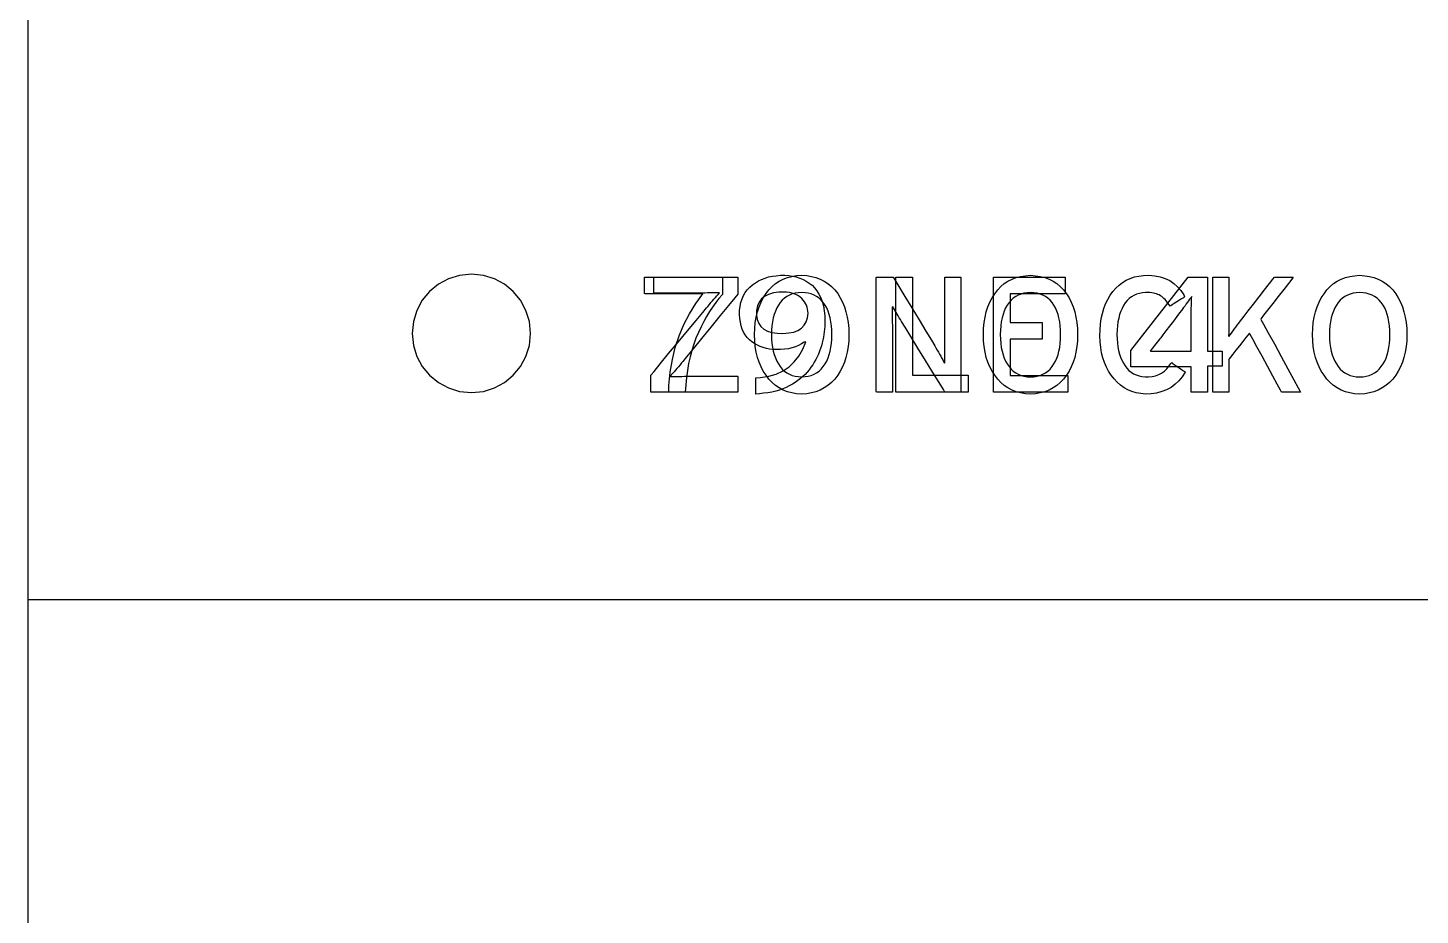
# Model space of a CAD drawing. Extents: x 1 to 47.7, y 0.2 to 35.
# Drawn here: x 19.776 to 20.953, y 8.435 to 9.185 of the extents above; entities that cross this region are included whole.
import ezdxf

# ---------------------------------------------------------------- set-up
doc = ezdxf.new("R2010")
doc.units = 0
doc.header["$MEASUREMENT"] = 0
doc.layers.add('4_2__5U__FRONT_PANEL_W_24_', color=7, linetype='CONTINUOUS')
doc.layers.add('5_1___24__TARGET_LEDS___12', color=7, linetype='CONTINUOUS')

msp = doc.modelspace()

# ---------------------------------------------------------------- linework, layer by layer
at = {"layer": '4_2__5U__FRONT_PANEL_W_24_'}
for points in [[(19.7763, 11.6205), (19.7763, 11.4649), (19.7763, 11.3087), (19.7763, 10.9945), (19.7763, 10.6784), (19.7763, 10.0431), (19.7763, 9.4078), (19.7763, 9.0917), (19.7763, 8.7774), (19.7763, 8.6212), (19.7763, 8.4657), (19.7763, 8.3109)], [(20.5102, 8.8773), (20.5102, 8.9744), (20.5243, 8.9744), (20.5243, 8.8915), (20.5712, 8.8915), (20.5712, 8.8773), (20.5102, 8.8773)], [(25.3521, 8.7019), (19.7763, 8.7019)]]:
    msp.add_lwpolyline(points, dxfattribs=at)
for points in [[(20.1013, 8.9269), (20.1023, 8.9168), (20.1052, 8.9074), (20.1098, 8.899), (20.1159, 8.8915), (20.1234, 8.8854), (20.1318, 8.8808), (20.1412, 8.8779), (20.1513, 8.8769), (20.1614, 8.8779), (20.1708, 8.8808), (20.1793, 8.8854), (20.1867, 8.8915), (20.1928, 8.899), (20.1974, 8.9074), (20.2003, 8.9168), (20.2013, 8.9269), (20.2003, 8.937), (20.1974, 8.9464), (20.1928, 8.9549), (20.1867, 8.9623), (20.1793, 8.9684), (20.1708, 8.973), (20.1614, 8.9759), (20.1513, 8.9769), (20.1412, 8.9759), (20.1318, 8.973), (20.1234, 8.9684), (20.1159, 8.9623), (20.1098, 8.9549), (20.1052, 8.9464), (20.1023, 8.937)], [(20.3635, 8.9597), (20.3606, 8.9564), (20.3579, 8.9529), (20.3552, 8.9492), (20.3526, 8.9453), (20.3501, 8.9412), (20.3478, 8.9369), (20.3455, 8.9324), (20.3433, 8.9277), (20.3412, 8.9229), (20.3393, 8.9178), (20.3376, 8.9125), (20.3362, 8.9071), (20.3349, 8.9015), (20.3339, 8.8957), (20.3331, 8.8897), (20.3325, 8.8836), (20.3321, 8.8773), (20.3316, 8.8773), (20.3302, 8.8773), (20.3281, 8.8773), (20.3257, 8.8773), (20.3232, 8.8773), (20.3209, 8.8773), (20.3191, 8.8773), (20.3181, 8.8773), (20.3182, 8.883), (20.3193, 8.8941), (20.3212, 8.9048), (20.3237, 8.9151), (20.327, 8.925), (20.3309, 8.9344), (20.3356, 8.9435), (20.341, 8.9521), (20.3471, 8.9603), (20.3452, 8.9603), (20.3402, 8.9603), (20.333, 8.9603), (20.3246, 8.9603), (20.3159, 8.9603), (20.308, 8.9603), (20.3018, 8.9603), (20.2982, 8.9603), (20.2977, 8.9605), (20.2977, 8.9615), (20.2977, 8.9633), (20.2977, 8.9655), (20.2977, 8.968), (20.2977, 8.9704), (20.2977, 8.9725), (20.2977, 8.9739), (20.2977, 8.9744), (20.3003, 8.9744), (20.307, 8.9744), (20.3165, 8.9744), (20.3277, 8.9744), (20.3392, 8.9744), (20.3498, 8.9744), (20.3581, 8.9744), (20.3628, 8.9744), (20.3635, 8.9743), (20.3635, 8.9732), (20.3635, 8.9714), (20.3635, 8.969), (20.3635, 8.9664), (20.3635, 8.9639), (20.3635, 8.9618), (20.3635, 8.9603)], [(20.4502, 8.9372), (20.4502, 8.935), (20.4501, 8.9328), (20.4499, 8.9305), (20.4496, 8.9282), (20.4493, 8.9259), (20.4489, 8.9236), (20.4485, 8.9212), (20.4479, 8.9189), (20.4473, 8.9165), (20.4465, 8.9141), (20.4457, 8.9118), (20.4447, 8.9095), (20.4437, 8.9072), (20.4425, 8.9049), (20.4412, 8.9027), (20.4399, 8.9005), (20.4384, 8.8983), (20.4369, 8.8962), (20.4352, 8.8942), (20.4334, 8.8923), (20.4315, 8.8905), (20.4295, 8.8887), (20.4273, 8.8871), (20.4251, 8.8855), (20.4227, 8.884), (20.4201, 8.8826), (20.4175, 8.8813), (20.4146, 8.8802), (20.4117, 8.8791), (20.4086, 8.8782), (20.4053, 8.8774), (20.4019, 8.8768), (20.3984, 8.8763), (20.3948, 8.8759), (20.3918, 8.8757), (20.3918, 8.8764), (20.3918, 8.8779), (20.3918, 8.88), (20.3918, 8.8823), (20.3918, 8.8846), (20.3918, 8.8867), (20.3918, 8.8884), (20.3918, 8.8893), (20.3958, 8.8897), (20.4028, 8.8908), (20.4091, 8.8926), (20.4148, 8.8952), (20.4199, 8.8986), (20.4243, 8.9028), (20.4282, 8.9078), (20.4314, 8.9135), (20.434, 8.9199), (20.4326, 8.9195), (20.4303, 8.918), (20.4278, 8.9167), (20.4252, 8.9156), (20.4223, 8.9147), (20.4193, 8.914), (20.4161, 8.9135), (20.4126, 8.9132), (20.4091, 8.9132), (20.4062, 8.9133), (20.4034, 8.9137), (20.4007, 8.9142), (20.398, 8.9149), (20.3955, 8.9158), (20.3931, 8.917), (20.3908, 8.9183), (20.3885, 8.9198), (20.3864, 8.9215), (20.3845, 8.9235), (20.3829, 8.9256), (20.3815, 8.928), (20.3803, 8.9305), (20.3794, 8.9333), (20.3787, 8.9363), (20.3782, 8.9394), (20.378, 8.9428), (20.3781, 8.9464), (20.3785, 8.9499), (20.3792, 8.9531), (20.3801, 8.9561), (20.3813, 8.9589), (20.3828, 8.9615), (20.3846, 8.9638), (20.3866, 8.966), (20.3889, 8.9679), (20.3914, 8.9697), (20.394, 8.9712), (20.3967, 8.9726), (20.3996, 8.9737), (20.4026, 8.9746), (20.4058, 8.9752), (20.4091, 8.9757), (20.4126, 8.976), (20.4162, 8.976), (20.4196, 8.9758), (20.4228, 8.9753), (20.4259, 8.9746), (20.4289, 8.9737), (20.4317, 8.9725), (20.4344, 8.9711), (20.4369, 8.9695), (20.4393, 8.9676), (20.4415, 8.9654), (20.4435, 8.963), (20.4452, 8.9602), (20.4467, 8.9571), (20.4479, 8.9538), (20.4489, 8.9501), (20.4496, 8.9461), (20.45, 8.9418)], [(20.6639, 8.9259), (20.6637, 8.9207), (20.6633, 8.9158), (20.6625, 8.9111), (20.6615, 8.9067), (20.6602, 8.9025), (20.6585, 8.8986), (20.6567, 8.8949), (20.6545, 8.8915), (20.652, 8.8883), (20.6492, 8.8854), (20.6463, 8.8829), (20.6431, 8.8808), (20.6397, 8.879), (20.6361, 8.8776), (20.6323, 8.8766), (20.6282, 8.876), (20.624, 8.8757), (20.6197, 8.876), (20.6157, 8.8766), (20.6119, 8.8776), (20.6084, 8.879), (20.605, 8.8808), (20.6019, 8.8829), (20.599, 8.8854), (20.5963, 8.8883), (20.5938, 8.8915), (20.5916, 8.8949), (20.5897, 8.8986), (20.588, 8.9025), (20.5866, 8.9067), (20.5856, 8.9111), (20.5848, 8.9158), (20.5843, 8.9207), (20.5842, 8.9259), (20.5843, 8.9311), (20.5848, 8.936), (20.5856, 8.9407), (20.5866, 8.9451), (20.588, 8.9493), (20.5897, 8.9533), (20.5916, 8.957), (20.5938, 8.9604), (20.5963, 8.9636), (20.599, 8.9665), (20.6019, 8.969), (20.605, 8.9711), (20.6084, 8.9728), (20.6119, 8.9741), (20.6157, 8.9751), (20.6197, 8.9757), (20.624, 8.976), (20.6282, 8.9757), (20.6323, 8.9751), (20.6361, 8.9741), (20.6397, 8.9728), (20.6431, 8.9711), (20.6463, 8.969), (20.6492, 8.9665), (20.652, 8.9636), (20.6545, 8.9604), (20.6567, 8.957), (20.6585, 8.9533), (20.6602, 8.9493), (20.6615, 8.9451), (20.6625, 8.9407), (20.6633, 8.936), (20.6637, 8.9311)], [(20.7549, 8.8943), (20.7523, 8.8903), (20.7495, 8.8869), (20.7463, 8.8839), (20.7429, 8.8813), (20.7391, 8.8793), (20.7351, 8.8777), (20.7307, 8.8765), (20.7261, 8.8759), (20.7213, 8.8757), (20.7173, 8.8761), (20.7134, 8.8768), (20.7098, 8.8778), (20.7063, 8.8792), (20.7031, 8.881), (20.7001, 8.8831), (20.6973, 8.8856), (20.6947, 8.8884), (20.6923, 8.8915), (20.6901, 8.8949), (20.6882, 8.8985), (20.6866, 8.9023), (20.6852, 8.9063), (20.6842, 8.9106), (20.6834, 8.9151), (20.6829, 8.9199), (20.6826, 8.9248), (20.6828, 8.9299), (20.6831, 8.9348), (20.6838, 8.9394), (20.6848, 8.9438), (20.686, 8.948), (20.6875, 8.9519), (20.6893, 8.9556), (20.6914, 8.9591), (20.6937, 8.9623), (20.6962, 8.9652), (20.6989, 8.9678), (20.7019, 8.97), (20.705, 8.9719), (20.7084, 8.9734), (20.7119, 8.9746), (20.7157, 8.9754), (20.7197, 8.9759), (20.7242, 8.976), (20.7291, 8.9755), (20.7337, 8.9746), (20.7379, 8.9733), (20.7417, 8.9715), (20.7452, 8.9692), (20.7484, 8.9664), (20.7512, 8.9632), (20.7536, 8.9595), (20.7543, 8.9577), (20.7534, 8.9571), (20.7518, 8.9561), (20.7499, 8.9549), (20.7477, 8.9535), (20.7456, 8.9522), (20.7438, 8.951), (20.7426, 8.9502), (20.742, 8.9498), (20.7413, 8.951), (20.7405, 8.9522), (20.7396, 8.9534), (20.7387, 8.9545), (20.7378, 8.9555), (20.7369, 8.9565), (20.736, 8.9573), (20.735, 8.9581), (20.734, 8.9588), (20.7329, 8.9594), (20.7318, 8.9599), (20.7305, 8.9603), (20.7292, 8.9607), (20.7279, 8.961), (20.7265, 8.9612), (20.725, 8.9614), (20.7234, 8.9615), (20.7213, 8.9614), (20.7186, 8.9612), (20.7161, 8.9607), (20.7137, 8.96), (20.7115, 8.959), (20.7095, 8.9578), (20.7075, 8.9564), (20.7058, 8.9547), (20.7042, 8.9527), (20.7027, 8.9505), (20.7014, 8.9481), (20.7003, 8.9456), (20.6993, 8.9428), (20.6986, 8.9398), (20.6979, 8.9367), (20.6975, 8.9334), (20.6972, 8.9298), (20.6971, 8.9261), (20.6972, 8.9224), (20.6975, 8.9189), (20.6979, 8.9156), (20.6985, 8.9125), (20.6992, 8.9095), (20.7002, 8.9068), (20.7013, 8.9042), (20.7026, 8.9018), (20.704, 8.8995), (20.7056, 8.8975), (20.7073, 8.8957), (20.7092, 8.8941), (20.7112, 8.8928), (20.7134, 8.8918), (20.7158, 8.891), (20.7183, 8.8905), (20.721, 8.8902), (20.7239, 8.8902), (20.727, 8.8905), (20.7298, 8.8912), (20.7325, 8.8921), (20.7349, 8.8934), (20.7372, 8.895), (20.7392, 8.8969), (20.7411, 8.8991), (20.7428, 8.9016), (20.7434, 8.9022), (20.7444, 8.9015), (20.7459, 8.9005), (20.7477, 8.8992), (20.7497, 8.8978), (20.7517, 8.8965), (20.7533, 8.8954), (20.7544, 8.8946)], [(20.8363, 8.8773), (20.8353, 8.8791), (20.8327, 8.8839), (20.8289, 8.8909), (20.8244, 8.8991), (20.8198, 8.9076), (20.8154, 8.9156), (20.8119, 8.922), (20.8097, 8.9261), (20.8091, 8.927), (20.8082, 8.9258), (20.8062, 8.9234), (20.8036, 8.9201), (20.8007, 8.9165), (20.7977, 8.9128), (20.795, 8.9094), (20.793, 8.9069), (20.7919, 8.9055), (20.7917, 8.905), (20.7917, 8.9029), (20.7917, 8.8994), (20.7917, 8.895), (20.7917, 8.8902), (20.7917, 8.8856), (20.7917, 8.8815), (20.7917, 8.8786), (20.7917, 8.8773), (20.7914, 8.8773), (20.7901, 8.8773), (20.7883, 8.8773), (20.7861, 8.8773), (20.7837, 8.8773), (20.7815, 8.8773), (20.7797, 8.8773), (20.7784, 8.8773), (20.7781, 8.8773), (20.7781, 8.8818), (20.7781, 8.892), (20.7781, 8.9061), (20.7781, 8.9223), (20.7781, 8.9388), (20.7781, 8.954), (20.7781, 8.9661), (20.7781, 8.9732), (20.7782, 8.9744), (20.779, 8.9744), (20.7807, 8.9744), (20.7827, 8.9744), (20.7851, 8.9744), (20.7874, 8.9744), (20.7894, 8.9744), (20.7909, 8.9744), (20.7917, 8.9744), (20.7917, 8.9738), (20.7917, 8.9711), (20.7917, 8.9667), (20.7917, 8.9614), (20.7917, 8.9557), (20.7917, 8.9502), (20.7917, 8.9456), (20.7917, 8.9423), (20.7917, 8.9411), (20.7917, 8.939), (20.7917, 8.937), (20.7917, 8.935), (20.7917, 8.933), (20.7917, 8.931), (20.7916, 8.9291), (20.7916, 8.9271), (20.7915, 8.9252), (20.7918, 8.9243), (20.7928, 8.9257), (20.7939, 8.9272), (20.7951, 8.9288), (20.7963, 8.9305), (20.7976, 8.9322), (20.7989, 8.9339), (20.8003, 8.9357), (20.8017, 8.9376), (20.8027, 8.9389), (20.8048, 8.9416), (20.8082, 8.946), (20.8126, 8.9516), (20.8173, 8.9578), (20.822, 8.9638), (20.826, 8.969), (20.8289, 8.9727), (20.8302, 8.9744), (20.8307, 8.9744), (20.8321, 8.9744), (20.8343, 8.9744), (20.8369, 8.9744), (20.8396, 8.9744), (20.8422, 8.9744), (20.8444, 8.9744), (20.8458, 8.9744), (20.8462, 8.9744), (20.845, 8.9728), (20.8421, 8.9691), (20.8381, 8.964), (20.8335, 8.9581), (20.8288, 8.9521), (20.8245, 8.9466), (20.821, 8.9422), (20.819, 8.9396), (20.8189, 8.9387), (20.8211, 8.9347), (20.8251, 8.9274), (20.8302, 8.918), (20.8359, 8.9074), (20.8416, 8.897), (20.8466, 8.8878), (20.8503, 8.8809), (20.8522, 8.8774), (20.852, 8.8773), (20.8507, 8.8773), (20.8486, 8.8773), (20.8461, 8.8773), (20.8433, 8.8773), (20.8407, 8.8773), (20.8384, 8.8773), (20.8369, 8.8773)], [(20.9422, 8.9259), (20.9421, 8.9207), (20.9416, 8.9158), (20.9408, 8.9111), (20.9398, 8.9067), (20.9385, 8.9025), (20.9369, 8.8986), (20.935, 8.8949), (20.9328, 8.8915), (20.9303, 8.8883), (20.9276, 8.8854), (20.9246, 8.8829), (20.9214, 8.8808), (20.918, 8.879), (20.9144, 8.8776), (20.9106, 8.8766), (20.9066, 8.876), (20.9023, 8.8757), (20.8981, 8.876), (20.894, 8.8766), (20.8903, 8.8776), (20.8867, 8.879), (20.8833, 8.8808), (20.8802, 8.8829), (20.8773, 8.8854), (20.8746, 8.8883), (20.8722, 8.8915), (20.8699, 8.8949), (20.868, 8.8986), (20.8663, 8.9025), (20.865, 8.9067), (20.8639, 8.9111), (20.8631, 8.9158), (20.8627, 8.9207), (20.8625, 8.9259), (20.8627, 8.9311), (20.8631, 8.936), (20.8639, 8.9407), (20.865, 8.9451), (20.8663, 8.9493), (20.868, 8.9533), (20.8699, 8.957), (20.8722, 8.9604), (20.8746, 8.9636), (20.8773, 8.9665), (20.8802, 8.969), (20.8833, 8.9711), (20.8867, 8.9728), (20.8903, 8.9741), (20.894, 8.9751), (20.8981, 8.9757), (20.9023, 8.976), (20.9066, 8.9757), (20.9106, 8.9751), (20.9144, 8.9741), (20.918, 8.9728), (20.9214, 8.9711), (20.9246, 8.969), (20.9276, 8.9665), (20.9303, 8.9636), (20.9328, 8.9604), (20.935, 8.957), (20.9369, 8.9533), (20.9385, 8.9493), (20.9398, 8.9451), (20.9408, 8.9407), (20.9416, 8.936), (20.9421, 8.9311)], [(20.4359, 8.9441), (20.4358, 8.9458), (20.4355, 8.9475), (20.4351, 8.9492), (20.4346, 8.9507), (20.4338, 8.9522), (20.433, 8.9537), (20.4319, 8.955), (20.4307, 8.9563), (20.4294, 8.9575), (20.4278, 8.9586), (20.4262, 8.9595), (20.4243, 8.9603), (20.4223, 8.9609), (20.4202, 8.9614), (20.4178, 8.9617), (20.4153, 8.9619), (20.4112, 8.9617), (20.4066, 8.9611), (20.4026, 8.9599), (20.3992, 8.9582), (20.3966, 8.956), (20.3945, 8.9533), (20.3931, 8.9501), (20.3924, 8.9464), (20.3923, 8.9423), (20.3929, 8.9386), (20.3942, 8.9353), (20.396, 8.9327), (20.3985, 8.9305), (20.4016, 8.9288), (20.4054, 8.9277), (20.4097, 8.927), (20.4147, 8.9269), (20.4196, 8.9273), (20.4238, 8.9281), (20.4274, 8.9295), (20.4304, 8.9314), (20.4327, 8.9338), (20.4344, 8.9367), (20.4354, 8.9401)], [(20.6495, 8.9259), (20.6495, 8.9297), (20.6492, 8.9333), (20.6487, 8.9367), (20.6481, 8.94), (20.6473, 8.943), (20.6463, 8.9458), (20.6452, 8.9485), (20.6438, 8.9509), (20.6423, 8.9531), (20.6406, 8.955), (20.6387, 8.9567), (20.6367, 8.9582), (20.6345, 8.9593), (20.6321, 8.9602), (20.6296, 8.9609), (20.6269, 8.9613), (20.624, 8.9615), (20.6211, 8.9613), (20.6185, 8.9609), (20.616, 8.9602), (20.6136, 8.9593), (20.6115, 8.9582), (20.6094, 8.9567), (20.6076, 8.955), (20.6059, 8.9531), (20.6044, 8.9509), (20.603, 8.9485), (20.6018, 8.9458), (20.6008, 8.943), (20.6, 8.94), (20.5993, 8.9367), (20.5989, 8.9333), (20.5986, 8.9297), (20.5985, 8.9259), (20.5986, 8.9221), (20.5989, 8.9185), (20.5993, 8.9151), (20.6, 8.9119), (20.6008, 8.9089), (20.6018, 8.9061), (20.603, 8.9035), (20.6044, 8.9011), (20.6059, 8.8989), (20.6076, 8.8968), (20.6094, 8.8951), (20.6115, 8.8936), (20.6136, 8.8924), (20.616, 8.8914), (20.6185, 8.8907), (20.6211, 8.8903), (20.624, 8.8902), (20.6269, 8.8903), (20.6296, 8.8907), (20.6321, 8.8914), (20.6345, 8.8924), (20.6367, 8.8936), (20.6387, 8.8951), (20.6406, 8.8968), (20.6423, 8.8989), (20.6438, 8.9011), (20.6452, 8.9035), (20.6463, 8.9061), (20.6473, 8.9089), (20.6481, 8.9119), (20.6487, 8.9151), (20.6492, 8.9185), (20.6495, 8.9221)], [(20.9279, 8.9259), (20.9278, 8.9297), (20.9275, 8.9333), (20.9271, 8.9367), (20.9264, 8.94), (20.9256, 8.943), (20.9247, 8.9458), (20.9235, 8.9485), (20.9222, 8.9509), (20.9206, 8.9531), (20.9189, 8.955), (20.9171, 8.9567), (20.915, 8.9582), (20.9128, 8.9593), (20.9104, 8.9602), (20.9079, 8.9609), (20.9052, 8.9613), (20.9023, 8.9615), (20.8995, 8.9613), (20.8968, 8.9609), (20.8943, 8.9602), (20.892, 8.9593), (20.8898, 8.9582), (20.8878, 8.9567), (20.8859, 8.955), (20.8842, 8.9531), (20.8827, 8.9509), (20.8813, 8.9485), (20.8801, 8.9458), (20.8791, 8.943), (20.8783, 8.94), (20.8777, 8.9367), (20.8772, 8.9333), (20.8769, 8.9297), (20.8769, 8.9259), (20.8769, 8.9221), (20.8772, 8.9185), (20.8777, 8.9151), (20.8783, 8.9119), (20.8791, 8.9089), (20.8801, 8.9061), (20.8813, 8.9035), (20.8827, 8.9011), (20.8842, 8.8989), (20.8859, 8.8968), (20.8878, 8.8951), (20.8898, 8.8936), (20.892, 8.8924), (20.8943, 8.8914), (20.8968, 8.8907), (20.8995, 8.8903), (20.9023, 8.8902), (20.9052, 8.8903), (20.9079, 8.8907), (20.9104, 8.8914), (20.9128, 8.8924), (20.915, 8.8936), (20.9171, 8.8951), (20.9189, 8.8968), (20.9206, 8.8989), (20.9222, 8.9011), (20.9235, 8.9035), (20.9247, 8.9061), (20.9256, 8.9089), (20.9264, 8.9119), (20.9271, 8.9151), (20.9275, 8.9185), (20.9278, 8.9221)]]:
    msp.add_lwpolyline(points, close=True, dxfattribs=at)
at = {"layer": '5_1___24__TARGET_LEDS___12'}
for points in [[(19.7763, 11.6205), (19.7763, 11.4649), (19.7763, 11.3087), (19.7763, 10.9945), (19.7763, 10.6784), (19.7763, 10.0431), (19.7763, 9.4078), (19.7763, 9.0917), (19.7763, 8.7774), (19.7763, 8.6212), (19.7763, 8.4657), (19.7763, 8.3109)], [(20.5928, 8.8773), (20.5928, 8.9744), (20.6534, 8.9744), (20.6534, 8.9603), (20.6069, 8.9603), (20.6069, 8.9362), (20.6339, 8.9362), (20.6339, 8.9221), (20.6069, 8.9221), (20.6069, 8.8914), (20.6555, 8.8914), (20.6555, 8.8773), (20.5928, 8.8773)], [(20.7736, 8.8991), (20.7736, 8.8773), (20.7599, 8.8773), (20.7599, 8.8986), (20.7089, 8.8986), (20.7089, 8.9125), (20.7574, 8.9744), (20.7736, 8.9744), (20.7736, 8.9119), (20.786, 8.9119), (20.786, 8.8991), (20.7736, 8.8991)], [(25.3521, 8.7019), (19.7763, 8.7019)]]:
    msp.add_lwpolyline(points, dxfattribs=at)
for points in [[(20.1013, 8.9269), (20.1023, 8.9168), (20.1052, 8.9074), (20.1098, 8.899), (20.1159, 8.8915), (20.1234, 8.8854), (20.1318, 8.8808), (20.1412, 8.8779), (20.1513, 8.8769), (20.1614, 8.8779), (20.1708, 8.8808), (20.1793, 8.8854), (20.1867, 8.8915), (20.1928, 8.899), (20.1974, 8.9074), (20.2003, 8.9168), (20.2013, 8.9269), (20.2003, 8.937), (20.1974, 8.9464), (20.1928, 8.9549), (20.1867, 8.9623), (20.1793, 8.9684), (20.1708, 8.973), (20.1614, 8.9759), (20.1513, 8.9769), (20.1412, 8.9759), (20.1318, 8.973), (20.1234, 8.9684), (20.1159, 8.9623), (20.1098, 8.9549), (20.1052, 8.9464), (20.1023, 8.937)], [(20.3029, 8.8773), (20.3029, 8.8778), (20.3029, 8.8792), (20.3029, 8.8811), (20.3029, 8.8835), (20.3029, 8.8859), (20.3029, 8.8882), (20.3029, 8.89), (20.3029, 8.8912), (20.303, 8.8916), (20.3057, 8.8948), (20.3109, 8.9012), (20.318, 8.9098), (20.326, 8.9194), (20.3341, 8.9292), (20.3413, 8.9379), (20.3469, 8.9447), (20.35, 8.9484), (20.3511, 8.9497), (20.3525, 8.9513), (20.3538, 8.9529), (20.3551, 8.9544), (20.3563, 8.9558), (20.3576, 8.9572), (20.3588, 8.9586), (20.36, 8.9599), (20.3611, 8.9611), (20.3596, 8.9612), (20.3576, 8.9612), (20.3555, 8.9611), (20.3533, 8.9611), (20.351, 8.9611), (20.3487, 8.961), (20.3463, 8.961), (20.3439, 8.961), (20.3417, 8.961), (20.34, 8.961), (20.3362, 8.961), (20.331, 8.961), (20.325, 8.961), (20.3188, 8.961), (20.3132, 8.961), (20.3087, 8.961), (20.3061, 8.961), (20.3056, 8.9611), (20.3056, 8.962), (20.3056, 8.9636), (20.3056, 8.9656), (20.3056, 8.9679), (20.3056, 8.9702), (20.3056, 8.9722), (20.3056, 8.9737), (20.3056, 8.9744), (20.307, 8.9744), (20.3128, 8.9744), (20.322, 8.9744), (20.3334, 8.9744), (20.3455, 8.9744), (20.3572, 8.9744), (20.3672, 8.9744), (20.3741, 8.9744), (20.3767, 8.9744), (20.3767, 8.9739), (20.3767, 8.9726), (20.3767, 8.9706), (20.3767, 8.9683), (20.3767, 8.9658), (20.3767, 8.9636), (20.3767, 8.9618), (20.3767, 8.9606), (20.3766, 8.9601), (20.3739, 8.9569), (20.3687, 8.9505), (20.3617, 8.942), (20.3538, 8.9323), (20.3459, 8.9226), (20.3387, 8.9138), (20.3331, 8.907), (20.3301, 8.9033), (20.329, 8.902), (20.3277, 8.9003), (20.3264, 8.8988), (20.3251, 8.8973), (20.3238, 8.8958), (20.3226, 8.8944), (20.3214, 8.8931), (20.3202, 8.8918), (20.319, 8.8906), (20.3205, 8.8905), (20.3225, 8.8905), (20.3246, 8.8906), (20.3268, 8.8906), (20.3291, 8.8906), (20.3314, 8.8907), (20.3338, 8.8907), (20.3362, 8.8907), (20.3384, 8.8907), (20.3402, 8.8907), (20.3442, 8.8907), (20.3497, 8.8907), (20.3561, 8.8907), (20.3627, 8.8907), (20.3687, 8.8907), (20.3734, 8.8907), (20.3762, 8.8907), (20.3767, 8.8906), (20.3767, 8.8897), (20.3767, 8.8881), (20.3767, 8.8861), (20.3767, 8.8838), (20.3767, 8.8816), (20.3767, 8.8796), (20.3767, 8.8781), (20.3767, 8.8773), (20.3753, 8.8773), (20.3693, 8.8773), (20.3597, 8.8773), (20.3479, 8.8773), (20.3353, 8.8773), (20.3231, 8.8773), (20.3127, 8.8773), (20.3056, 8.8773)], [(20.4704, 8.9259), (20.4703, 8.9207), (20.4698, 8.9158), (20.469, 8.9111), (20.468, 8.9067), (20.4667, 8.9025), (20.4651, 8.8986), (20.4632, 8.8949), (20.461, 8.8915), (20.4585, 8.8883), (20.4558, 8.8854), (20.4528, 8.8829), (20.4496, 8.8808), (20.4462, 8.879), (20.4426, 8.8776), (20.4388, 8.8766), (20.4348, 8.876), (20.4305, 8.8757), (20.4263, 8.876), (20.4222, 8.8766), (20.4185, 8.8776), (20.4149, 8.879), (20.4115, 8.8808), (20.4084, 8.8829), (20.4055, 8.8854), (20.4028, 8.8883), (20.4004, 8.8915), (20.3981, 8.8949), (20.3962, 8.8986), (20.3945, 8.9025), (20.3932, 8.9067), (20.3921, 8.9111), (20.3913, 8.9158), (20.3909, 8.9207), (20.3907, 8.9259), (20.3909, 8.9311), (20.3913, 8.936), (20.3921, 8.9407), (20.3932, 8.9451), (20.3945, 8.9493), (20.3962, 8.9533), (20.3981, 8.957), (20.4004, 8.9605), (20.4028, 8.9637), (20.4055, 8.9665), (20.4084, 8.969), (20.4115, 8.9711), (20.4149, 8.9728), (20.4185, 8.9742), (20.4222, 8.9751), (20.4263, 8.9758), (20.4305, 8.976), (20.4348, 8.9758), (20.4388, 8.9751), (20.4426, 8.9742), (20.4462, 8.9728), (20.4496, 8.9711), (20.4528, 8.969), (20.4558, 8.9665), (20.4585, 8.9637), (20.461, 8.9605), (20.4632, 8.957), (20.4651, 8.9533), (20.4667, 8.9493), (20.468, 8.9451), (20.469, 8.9407), (20.4698, 8.936), (20.4703, 8.9311)], [(20.5517, 8.8773), (20.5504, 8.8795), (20.5467, 8.8854), (20.5415, 8.894), (20.5353, 8.904), (20.5289, 8.9144), (20.5229, 8.9242), (20.518, 8.9321), (20.5149, 8.9371), (20.514, 8.9387), (20.513, 8.9402), (20.5122, 8.9417), (20.5113, 8.9431), (20.5105, 8.9445), (20.5097, 8.9458), (20.5089, 8.9472), (20.5082, 8.9484), (20.5075, 8.9496), (20.5072, 8.9489), (20.5072, 8.9465), (20.5072, 8.9441), (20.5072, 8.9416), (20.5072, 8.9391), (20.5072, 8.9364), (20.5073, 8.9337), (20.5073, 8.9309), (20.5073, 8.9281), (20.5073, 8.9263), (20.5073, 8.9218), (20.5073, 8.9149), (20.5073, 8.9068), (20.5073, 8.8981), (20.5073, 8.89), (20.5073, 8.8832), (20.5073, 8.8786), (20.5073, 8.8773), (20.5067, 8.8773), (20.5052, 8.8773), (20.5033, 8.8773), (20.501, 8.8773), (20.4986, 8.8773), (20.4965, 8.8773), (20.4948, 8.8773), (20.4938, 8.8773), (20.4936, 8.8779), (20.4936, 8.8842), (20.4936, 8.8957), (20.4936, 8.9106), (20.4936, 8.9271), (20.4936, 8.9434), (20.4936, 8.9579), (20.4936, 8.9687), (20.4936, 8.9741), (20.4939, 8.9744), (20.4951, 8.9744), (20.4969, 8.9744), (20.4992, 8.9744), (20.5017, 8.9744), (20.5041, 8.9744), (20.5061, 8.9744), (20.5075, 8.9744), (20.508, 8.9744), (20.5093, 8.9723), (20.5128, 8.9665), (20.5178, 8.9582), (20.5237, 8.9484), (20.5298, 8.9383), (20.5355, 8.9288), (20.5402, 8.9211), (20.5431, 8.9163), (20.5441, 8.9146), (20.5452, 8.9128), (20.5462, 8.9111), (20.5471, 8.9094), (20.5481, 8.9078), (20.5489, 8.9062), (20.5498, 8.9047), (20.5506, 8.9033), (20.5513, 8.9019), (20.5516, 8.9027), (20.5516, 8.9051), (20.5515, 8.9076), (20.5515, 8.9101), (20.5515, 8.9127), (20.5515, 8.9154), (20.5515, 8.9182), (20.5515, 8.921), (20.5515, 8.9239), (20.5515, 8.9256), (20.5515, 8.9302), (20.5515, 8.9369), (20.5515, 8.9451), (20.5515, 8.9537), (20.5515, 8.9618), (20.5515, 8.9686), (20.5515, 8.9731), (20.5515, 8.9744), (20.5521, 8.9744), (20.5536, 8.9744), (20.5555, 8.9744), (20.5578, 8.9744), (20.5602, 8.9744), (20.5623, 8.9744), (20.564, 8.9744), (20.565, 8.9744), (20.5652, 8.9738), (20.5652, 8.9675), (20.5652, 8.956), (20.5652, 8.9412), (20.5652, 8.9247), (20.5652, 8.9083), (20.5652, 8.8938), (20.5652, 8.883), (20.5652, 8.8776), (20.5649, 8.8773), (20.5638, 8.8773), (20.5621, 8.8773), (20.5599, 8.8773), (20.5576, 8.8773), (20.5554, 8.8773), (20.5535, 8.8773), (20.5522, 8.8773)], [(20.4561, 8.9259), (20.456, 8.9297), (20.4557, 8.9333), (20.4553, 8.9368), (20.4546, 8.94), (20.4538, 8.943), (20.4529, 8.9458), (20.4517, 8.9485), (20.4504, 8.9509), (20.4488, 8.9531), (20.4471, 8.9551), (20.4453, 8.9567), (20.4432, 8.9582), (20.441, 8.9593), (20.4386, 8.9603), (20.4361, 8.9609), (20.4334, 8.9613), (20.4305, 8.9615), (20.4277, 8.9613), (20.425, 8.9609), (20.4225, 8.9603), (20.4202, 8.9593), (20.418, 8.9582), (20.416, 8.9567), (20.4141, 8.9551), (20.4124, 8.9531), (20.4109, 8.9509), (20.4095, 8.9485), (20.4083, 8.9458), (20.4073, 8.943), (20.4065, 8.94), (20.4059, 8.9368), (20.4054, 8.9333), (20.4051, 8.9297), (20.405, 8.9259), (20.4051, 8.9221), (20.4054, 8.9185), (20.4059, 8.9152), (20.4065, 8.912), (20.4073, 8.909), (20.4083, 8.9062), (20.4095, 8.9035), (20.4109, 8.9011), (20.4124, 8.8989), (20.4141, 8.8968), (20.416, 8.8951), (20.418, 8.8936), (20.4202, 8.8924), (20.4225, 8.8914), (20.425, 8.8908), (20.4277, 8.8904), (20.4305, 8.8902), (20.4334, 8.8904), (20.4361, 8.8908), (20.4386, 8.8914), (20.441, 8.8924), (20.4432, 8.8936), (20.4453, 8.8951), (20.4471, 8.8968), (20.4488, 8.8989), (20.4504, 8.9011), (20.4517, 8.9035), (20.4529, 8.9062), (20.4538, 8.909), (20.4546, 8.912), (20.4553, 8.9152), (20.4557, 8.9185), (20.456, 8.9221)], [(20.7603, 8.9581), (20.7595, 8.957), (20.7586, 8.9558), (20.7577, 8.9545), (20.7568, 8.9532), (20.7557, 8.9518), (20.7547, 8.9503), (20.7535, 8.9488), (20.7523, 8.9472), (20.7516, 8.9462), (20.7501, 8.9444), (20.7478, 8.9412), (20.7448, 8.9373), (20.7416, 8.9331), (20.7385, 8.929), (20.7359, 8.9256), (20.7342, 8.9233), (20.7335, 8.9224), (20.7323, 8.9209), (20.7312, 8.9194), (20.7301, 8.9181), (20.729, 8.9167), (20.728, 8.9155), (20.727, 8.9143), (20.726, 8.9131), (20.7251, 8.9121), (20.7259, 8.9118), (20.7275, 8.9118), (20.7292, 8.9118), (20.7309, 8.9118), (20.7327, 8.9118), (20.7346, 8.9118), (20.7365, 8.9119), (20.7385, 8.9119), (20.7401, 8.9119), (20.7412, 8.9119), (20.7436, 8.9119), (20.7467, 8.9119), (20.7502, 8.9119), (20.7536, 8.9119), (20.7567, 8.9119), (20.7589, 8.9119), (20.7599, 8.9119), (20.7599, 8.9127), (20.7599, 8.9154), (20.7599, 8.9195), (20.7599, 8.9243), (20.7599, 8.9293), (20.7599, 8.934), (20.7599, 8.9377), (20.7599, 8.9399), (20.7599, 8.9413), (20.7599, 8.9437), (20.76, 8.946), (20.76, 8.9483), (20.7601, 8.9504), (20.7601, 8.9524), (20.7602, 8.9544), (20.7602, 8.9563)]]:
    msp.add_lwpolyline(points, close=True, dxfattribs=at)

doc.saveas('drawing.dxf')
